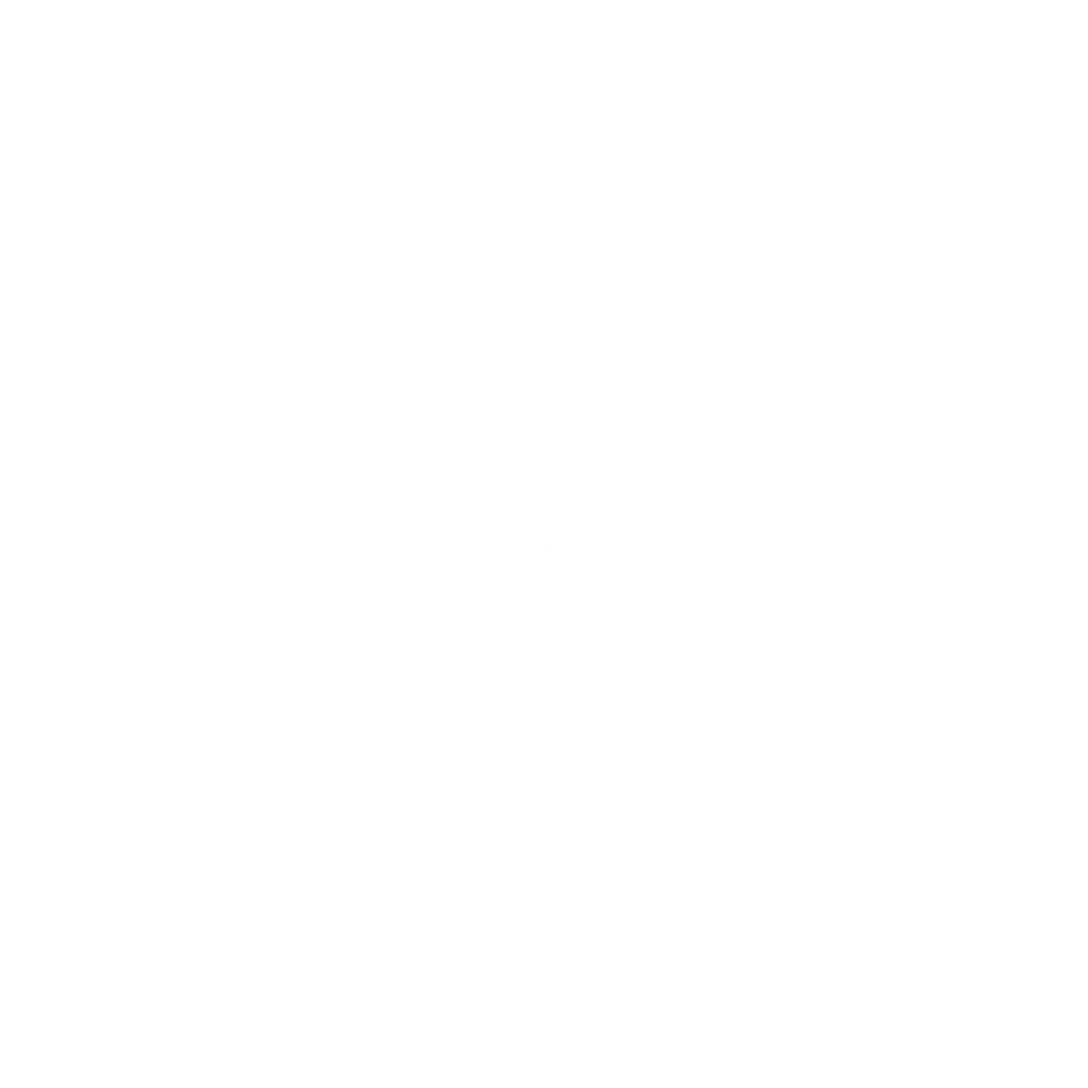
# Model space of a CAD drawing. Extents: x 0 to 0, y 0 to 0.
import ezdxf

# ---------------------------------------------------------------- set-up
doc = ezdxf.new("R2010")
doc.units = 0
doc.layers.get('0').update_dxf_attribs({"linetype": 'CONTINUOUS'})

msp = doc.modelspace()

# ---------------------------------------------------------------- linework, layer by layer
at = {"linetype": 'CONTINUOUS'}
msp.add_line((0, 0), (0, 0), dxfattribs=at)
msp.add_line((0, 0), (0, 0), dxfattribs=at)
msp.add_line((0, 0), (0, 0), dxfattribs=at)
msp.add_line((0, 0), (0, 0), dxfattribs=at)

doc.saveas('drawing.dxf')
